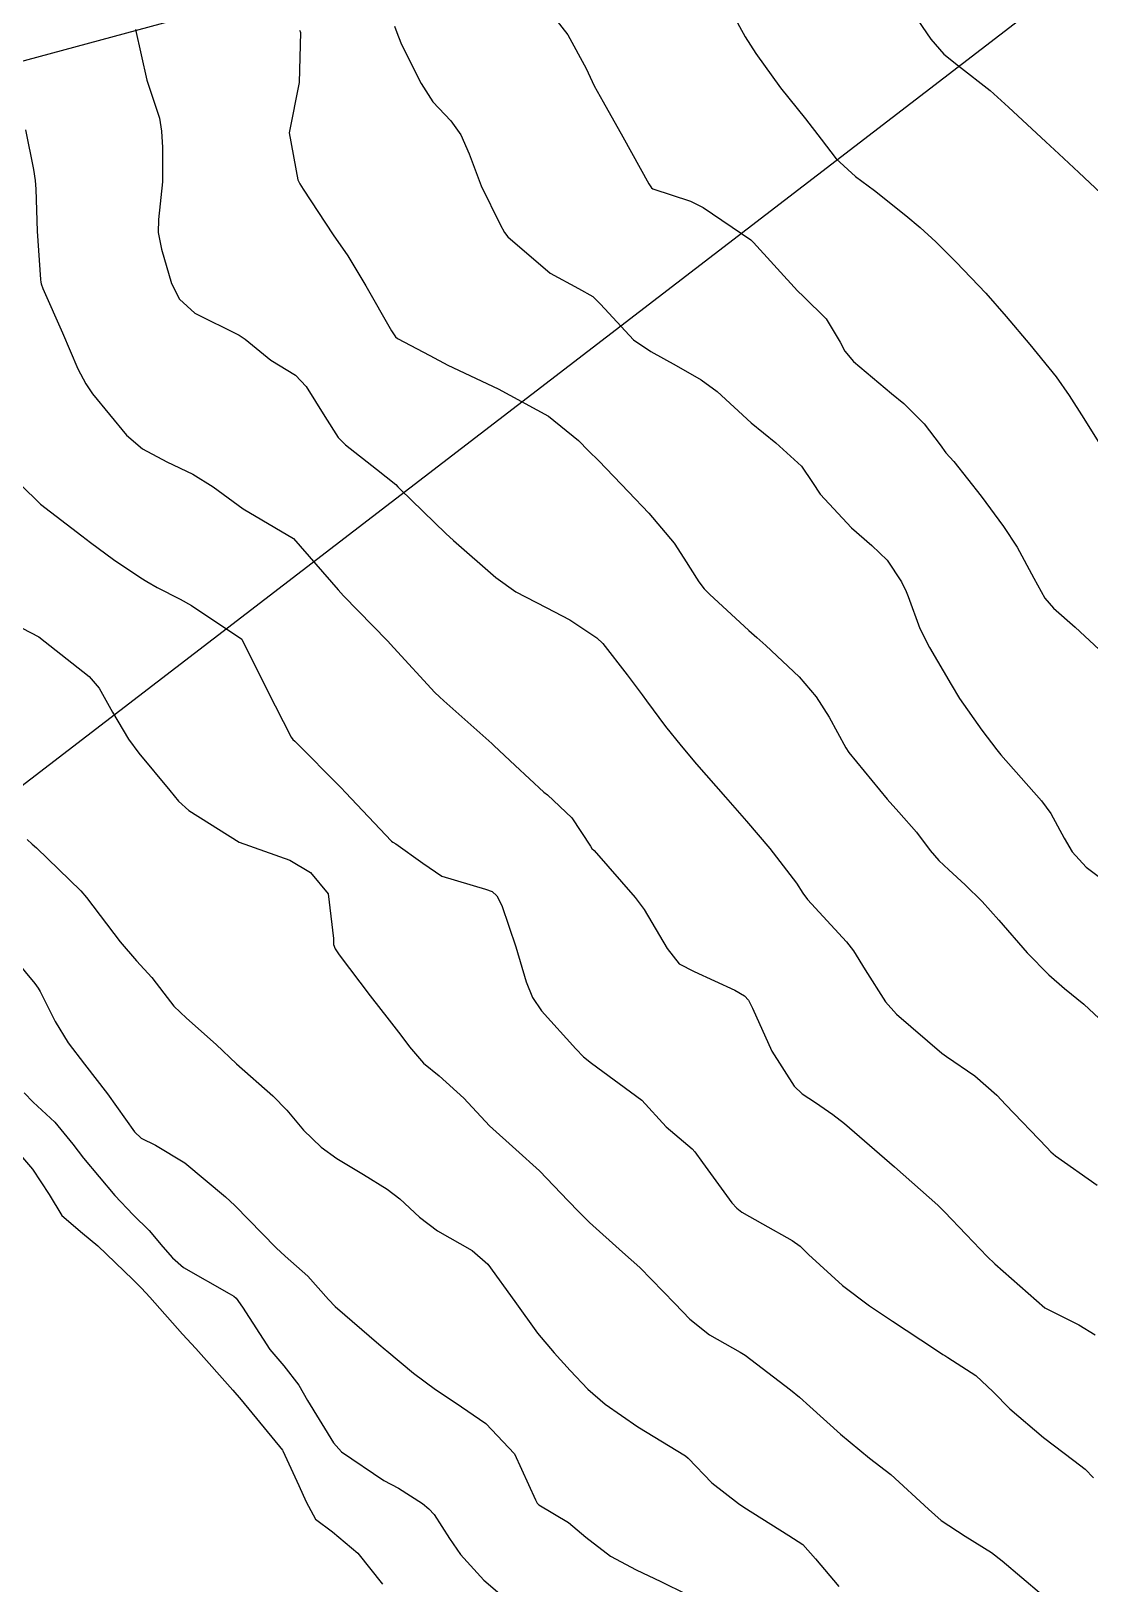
# Model space of a CAD drawing. Header units: metres. Extents: x 298520 to 308411, y 7433745 to 7450750.
# Drawn here: x 301809.3 to 301851, y 7441952.1 to 7442013.3 of the extents above; entities that cross this region are included whole.
import ezdxf

# ---------------------------------------------------------------- set-up
doc = ezdxf.new("R2010")
doc.units = ezdxf.units.M
doc.header["$LTSCALE"] = 10
doc.linetypes.add('CONTINUO', pattern=[0])
for name, color, linetype in [('Curvas de Nivel 1m', 11, 'Continuous'), ('Curvas de Nivel 5m', 15, 'Continuous'), ('TEXTO', 45, 'Continuous')]:
    doc.layers.add(name, color=color, linetype=linetype)

msp = doc.modelspace()

# ---------------------------------------------------------------- linework, layer by layer
at = {"layer": 'Curvas de Nivel 1m', "flags": 128}
for points, elevation in [([(301843.862, 7442014.307), (301844.742, 7442013.027), (301845.254, 7442012.435), (301845.833, 7442011.976), (301847.083, 7442010.997), (301847.813, 7442010.34), (301849.283, 7442008.975), (301849.788, 7442008.504), (301850.581, 7442007.758), (301851.452, 7442006.945)], 727), ([(301829.854, 7442013.922), (301830.432, 7442013.194), (301831.146, 7442011.87), (301831.469, 7442011.184), (301831.813, 7442010.547), (301832.597, 7442009.172), (301833.622, 7442007.314), (301833.722, 7442007.161), (301833.773, 7442007.119), (301835.266, 7442006.636), (301835.766, 7442006.389), (301837.643, 7442005.111), (301837.751, 7442005.007), (301839.489, 7442003.092), (301839.721, 7442002.874), (301840.62, 7442001.984), (301841.171, 7442001.068), (301841.355, 7442000.721), (301841.695, 7442000.31), (301843.194, 7441999.045), (301843.677, 7441998.651), (301844.481, 7441997.847), (301845.108, 7441997.018), (301845.343, 7441996.707), (301845.646, 7441996.36), (301846.736, 7441994.999), (301847.615, 7441993.795), (301848.146, 7441992.985), (301848.809, 7441991.76), (301849.248, 7441990.973), (301849.579, 7441990.571), (301850.436, 7441989.821), (301851.387, 7441988.943)], 729), ([(301836.899, 7442014.078), (301837.415, 7442013.114), (301837.836, 7442012.457), (301838.818, 7442011.1), (301839.805, 7442009.883), (301840.424, 7442009.081), (301841.016, 7442008.302), (301841.778, 7442007.601), (301842.528, 7442007.052), (301843.763, 7442006.067), (301844.323, 7442005.596), (301844.937, 7442005.022), (301845.741, 7442004.22), (301846.919, 7442002.998), (301847.714, 7442002.089), (301848.644, 7442000.981), (301849.684, 7441999.702), (301850.2, 7441998.962), (301850.775, 7441998.065), (301851.483, 7441996.943)], 728), ([(301813.373, 7442013.405), (301813.823, 7442011.4), (301814.319, 7442009.903), (301814.4, 7442009.391), (301814.436, 7442008.748), (301814.438, 7442007.39), (301814.273, 7442005.907), (301814.271, 7442005.392), (301814.398, 7442004.735), (301814.787, 7442003.384), (301815.107, 7442002.769), (301815.711, 7442002.209), (301817.465, 7442001.352), (301817.701, 7442001.192), (301818.715, 7442000.357), (301819.687, 7441999.762), (301820.102, 7441999.316), (301820.834, 7441998.14), (301821.369, 7441997.303), (301821.65, 7441997.017), (301822.874, 7441996.054), (301823.635, 7441995.452), (301823.725, 7441995.369), (301823.807, 7441995.277), (301825.607, 7441993.525), (301825.917, 7441993.247), (301827.589, 7441991.79), (301828.376, 7441991.222), (301829.577, 7441990.596), (301830.498, 7441990.122), (301831.565, 7441989.408), (301831.801, 7441989.178), (301832.77, 7441987.943), (301833.361, 7441987.162), (301833.531, 7441986.921), (301834.278, 7441985.906), (301834.891, 7441985.139), (301835.502, 7441984.416), (301836.639, 7441983.118), (301837.474, 7441982.175), (301838.388, 7441981.101), (301839.449, 7441979.721), (301839.693, 7441979.334), (301839.885, 7441979.083), (301841.418, 7441977.409), (301841.69, 7441977.057), (301842.153, 7441976.304), (301842.953, 7441975.044), (301843.386, 7441974.565), (301845.179, 7441973.022), (301845.362, 7441972.887), (301846.481, 7441972.13), (301847.347, 7441971.364), (301847.71, 7441970.986), (301849.326, 7441969.296), (301849.484, 7441969.127), (301849.668, 7441968.965), (301851.306, 7441967.808)], 732), ([(301819.844, 7442013.373), (301819.868, 7442013.32), (301819.874, 7442013.289), (301819.823, 7442011.32), (301819.434, 7442009.326), (301819.775, 7442007.47), (301819.852, 7442007.319), (301819.987, 7442007.101), (301821.168, 7442005.306), (301821.741, 7442004.475), (301822.451, 7442003.293), (301823.47, 7442001.518), (301823.624, 7442001.281), (301823.702, 7442001.21), (301824.983, 7442000.548), (301825.692, 7442000.163), (301827.683, 7441999.23), (301829.667, 7441998.145), (301830.841, 7441997.192), (301831.246, 7441996.783), (301831.645, 7441996.385), (301832.814, 7441995.168), (301833.62, 7441994.33), (301834.623, 7441993.145), (301835.001, 7441992.543), (301835.588, 7441991.613), (301835.8, 7441991.342), (301836.016, 7441991.126), (301837.569, 7441989.697), (301837.878, 7441989.419), (301838.235, 7441989.103), (301839.545, 7441987.869), (301840.223, 7441987.08), (301840.735, 7441986.282), (301841.392, 7441985.062), (301841.51, 7441984.88), (301843.019, 7441983.045), (301843.478, 7441982.529), (301844.177, 7441981.737), (301844.719, 7441981.021), (301845.06, 7441980.617), (301845.455, 7441980.259), (301846.1, 7441979.661), (301846.765, 7441979), (301847.432, 7441978.264), (301848.548, 7441976.979), (301849.404, 7441976.112), (301850.013, 7441975.575), (301850.777, 7441974.949), (301851.385, 7441974.39)], 731), ([(301809.03, 7442009.452), (301809.344, 7442007.882), (301809.415, 7442007.445), (301809.437, 7442007.112), (301809.497, 7442005.444), (301809.622, 7442003.544), (301809.632, 7442003.441), (301809.65, 7442003.369), (301809.72, 7442003.181), (301810.491, 7442001.432), (301811.102, 7442000.013), (301811.408, 7441999.423), (301811.677, 7441999.027), (301813.011, 7441997.406), (301813.648, 7441996.866), (301814.602, 7441996.345), (301815.638, 7441995.865), (301816.439, 7441995.362), (301817.62, 7441994.489), (301819.603, 7441993.32), (301821.36, 7441991.302), (301821.581, 7441991.068), (301823.308, 7441989.283), (301823.559, 7441989.006), (301825.179, 7441987.255), (301825.357, 7441987.079), (301825.53, 7441986.918), (301827.433, 7441985.231), (301827.512, 7441985.158), (301828.35, 7441984.372), (301829.485, 7441983.319), (301829.618, 7441983.208), (301830.58, 7441982.299), (301831.316, 7441981.182), (301831.378, 7441981.098), (301831.461, 7441981.01), (301833.078, 7441979.164), (301833.436, 7441978.694), (301834.346, 7441977.146), (301834.813, 7441976.544), (301835.404, 7441976.237), (301837.01, 7441975.5), (301837.395, 7441975.276), (301837.551, 7441975.108), (301837.705, 7441974.79), (301838.469, 7441973.099), (301839.349, 7441971.717), (301839.672, 7441971.411), (301840.201, 7441971.077), (301840.876, 7441970.605), (301841.335, 7441970.239), (301842.722, 7441969.046), (301843.315, 7441968.532), (301845.024, 7441967.023), (301845.29, 7441966.767), (301846.137, 7441965.863), (301846.965, 7441964.995), (301847.269, 7441964.715), (301849.243, 7441962.97), (301850.586, 7441962.299), (301851.233, 7441961.902)], 733), ([(301808.836, 7441995.452), (301809.622, 7441994.68), (301811.248, 7441993.424), (301811.6, 7441993.161), (301812.508, 7441992.497), (301813.587, 7441991.768), (301813.814, 7441991.625), (301814.226, 7441991.39), (301815.134, 7441990.932), (301815.576, 7441990.684), (301817.563, 7441989.35), (301818.565, 7441987.34), (301819.515, 7441985.493), (301819.582, 7441985.398), (301819.662, 7441985.328), (301821.486, 7441983.487), (301821.657, 7441983.298), (301823.464, 7441981.39), (301823.526, 7441981.342), (301823.638, 7441981.277), (301824.704, 7441980.51), (301825.45, 7441980.005), (301827.182, 7441979.496), (301827.445, 7441979.395), (301827.627, 7441979.228), (301827.822, 7441978.842), (301828.374, 7441977.22), (301828.783, 7441975.833), (301829.032, 7441975.214), (301829.385, 7441974.689), (301830.735, 7441973.189), (301831.05, 7441972.875), (301831.357, 7441972.628), (301833.343, 7441971.16), (301834.306, 7441970.118), (301835.324, 7441969.252), (301835.434, 7441969.129), (301835.741, 7441968.701), (301836.9, 7441967.116), (301837.087, 7441966.909), (301837.289, 7441966.742), (301838.104, 7441966.282), (301839.278, 7441965.627), (301839.593, 7441965.402), (301839.925, 7441965.08), (301841.255, 7441963.854), (301842.327, 7441963.049), (301843.237, 7441962.445), (301844.893, 7441961.356), (301845.224, 7441961.133), (301845.294, 7441961.09), (301845.414, 7441961.017), (301846.518, 7441960.302), (301847.21, 7441959.658), (301847.866, 7441958.983), (301849.186, 7441957.852), (301850.383, 7441956.952), (301850.828, 7441956.603), (301851.166, 7441956.266)], 734), ([(301809.101, 7441981.445), (301809.291, 7441981.272), (301809.46, 7441981.12), (301811.21, 7441979.422), (301811.439, 7441979.156), (301812.764, 7441977.406), (301813.406, 7441976.659), (301814.015, 7441976.007), (301814.487, 7441975.384), (301814.886, 7441974.876), (301815.383, 7441974.406), (301816.556, 7441973.358), (301817.362, 7441972.6), (301818.792, 7441971.336), (301819.337, 7441970.765), (301819.995, 7441969.986), (301820.7, 7441969.309), (301821.316, 7441968.862), (301822.368, 7441968.228), (301823.299, 7441967.657), (301823.803, 7441967.272), (301824.576, 7441966.551), (301825.28, 7441966.007), (301826.65, 7441965.236), (301827.268, 7441964.693), (301828.337, 7441963.219), (301829.234, 7441961.975), (301829.887, 7441961.2), (301830.522, 7441960.496), (301831.209, 7441959.771), (301831.902, 7441959.173), (301833.19, 7441958.279), (301835.062, 7441957.141), (301835.172, 7441957.046), (301836.11, 7441956.073), (301837.154, 7441955.259), (301837.373, 7441955.108), (301839.142, 7441953.986), (301839.692, 7441953.635), (301840.191, 7441953.074), (301841.117, 7441951.982)], 736), ([(301808.639, 7441976.685), (301809.396, 7441975.773), (301809.533, 7441975.586), (301809.613, 7441975.447), (301810.208, 7441974.265), (301810.713, 7441973.43), (301811.36, 7441972.582), (301812.273, 7441971.411), (301813.328, 7441969.922), (301813.595, 7441969.665), (301814.158, 7441969.387), (301815.313, 7441968.695), (301816.927, 7441967.354), (301817.289, 7441967.004), (301818.921, 7441965.334), (301819.27, 7441965.011), (301820.174, 7441964.228), (301820.991, 7441963.304), (301821.249, 7441963.032), (301822.964, 7441961.545), (301823.224, 7441961.335), (301823.291, 7441961.279), (301824.341, 7441960.39), (301825.208, 7441959.746), (301825.977, 7441959.242), (301827.191, 7441958.408), (301828.325, 7441957.218), (301829.155, 7441955.398), (301829.211, 7441955.267), (301829.277, 7441955.208), (301830.457, 7441954.501), (301831.14, 7441953.922), (301832.111, 7441953.17), (301833.125, 7441952.638), (301834.093, 7441952.175), (301835.111, 7441951.675)], 737), ([(301808.984, 7441971.454), (301809.339, 7441971.089), (301810.188, 7441970.293), (301810.895, 7441969.426), (301811.315, 7441968.884), (301812.562, 7441967.407), (301813.285, 7441966.647), (301813.909, 7441966.021), (301814.448, 7441965.382), (301814.836, 7441964.943), (301815.265, 7441964.567), (301817.067, 7441963.54), (301817.254, 7441963.434), (301817.348, 7441963.349), (301817.593, 7441963.001), (301818.67, 7441961.336), (301819.217, 7441960.69), (301819.812, 7441959.924), (301820.162, 7441959.316), (301821.178, 7441957.648), (301821.495, 7441957.297), (301823.162, 7441956.155), (301823.743, 7441955.856), (301824.694, 7441955.257), (301824.947, 7441955.049), (301825.149, 7441954.82), (301825.756, 7441953.868), (301826.186, 7441953.244), (301827.118, 7441952.23), (301828.297, 7441951.218)], 738), ([(301808.435, 7441969.459), (301809.308, 7441968.448), (301809.964, 7441967.44), (301810.464, 7441966.612), (301811.278, 7441965.917), (301811.882, 7441965.414), (301813.26, 7441964.086), (301813.611, 7441963.749), (301813.934, 7441963.39), (301815.231, 7441961.937), (301815.746, 7441961.365), (301817.207, 7441959.729), (301817.54, 7441959.347), (301819.173, 7441957.355), (301819.189, 7441957.33), (301819.809, 7441955.97), (301820.102, 7441955.316), (301820.477, 7441954.641), (301821.141, 7441954.14), (301822.139, 7441953.29), (301823.115, 7441952.075)], 739)]:
    msp.add_lwpolyline(points, dxfattribs=dict(at, elevation=elevation))
at = {"layer": 'Curvas de Nivel 5m', "flags": 128}
for points, elevation in [([(301823.592, 7442013.537), (301823.677, 7442013.282), (301823.839, 7442012.882), (301824.365, 7442011.809), (301824.644, 7442011.268), (301825.101, 7442010.545), (301825.808, 7442009.796), (301826.205, 7442009.246), (301826.537, 7442008.498), (301827.012, 7442007.238), (301827.758, 7442005.714), (301827.928, 7442005.401), (301828.055, 7442005.225), (301829.732, 7442003.792), (301830.852, 7442003.189), (301831.411, 7442002.876), (301831.717, 7442002.572), (301833.021, 7442001.167), (301833.698, 7442000.708), (301834.697, 7442000.149), (301835.687, 7441999.584), (301836.317, 7441999.124), (301837.664, 7441997.881), (301838.632, 7441997.1), (301839.644, 7441996.178), (301840.082, 7441995.528), (301840.385, 7441995.079), (301841.613, 7441993.739), (301842.419, 7441993.052), (301843.024, 7441992.473), (301843.589, 7441991.621), (301843.778, 7441991.23), (301843.847, 7441991.036), (301844.311, 7441989.77), (301844.696, 7441989.023), (301845.541, 7441987.568), (301845.882, 7441987.007), (301846.752, 7441985.766), (301847.344, 7441984.992), (301847.51, 7441984.794), (301849.113, 7441982.974), (301849.478, 7441982.474), (301850.003, 7441981.497), (301850.314, 7441980.957), (301850.868, 7441980.36), (301851.453, 7441979.921)], 730), ([(301808.238, 7441990.129), (301809.563, 7441989.44), (301811.54, 7441987.879), (301811.935, 7441987.416), (301812.463, 7441986.471), (301813.094, 7441985.404), (301813.505, 7441984.852), (301814.724, 7441983.381), (301815.07, 7441982.967), (301815.475, 7441982.59), (301817.463, 7441981.35), (301819.456, 7441980.631), (301820.279, 7441980.145), (301820.975, 7441979.307), (301821.181, 7441977.539), (301821.183, 7441977.303), (301821.243, 7441977.134), (301821.409, 7441976.902), (301822.629, 7441975.288), (301823.383, 7441974.316), (301823.838, 7441973.733), (301824.176, 7441973.268), (301824.729, 7441972.632), (301825.352, 7441972.123), (301826.32, 7441971.24), (301827.332, 7441970.154), (301828.379, 7441969.219), (301829.311, 7441968.383), (301830.433, 7441967.193), (301830.859, 7441966.757), (301831.284, 7441966.334), (301832.588, 7441965.167), (301833.267, 7441964.565), (301834.643, 7441963.146), (301835.237, 7441962.529), (301836.01, 7441961.908), (301837.224, 7441961.23), (301837.424, 7441961.108), (301839.209, 7441959.735), (301839.565, 7441959.443), (301839.977, 7441959.078), (301841.187, 7441957.984), (301842.328, 7441957.048), (301843.166, 7441956.393), (301844.656, 7441955.025), (301845.148, 7441954.577), (301846.101, 7441953.964), (301847.136, 7441953.321), (301847.561, 7441952.986), (301849.11, 7441951.678)], 735)]:
    msp.add_lwpolyline(points, dxfattribs=dict(at, elevation=elevation))
at = {"layer": 'TEXTO', "linetype": 'CONTINUO'}
for points in [[(301866.446, 7442027.714, 0), (301658.278, 7441971.443, 0)], [(301865.752, 7442027.245, 0), (301700.618, 7441900.435, 0)]]:
    msp.add_polyline3d(points, dxfattribs=at)

doc.saveas('drawing.dxf')
